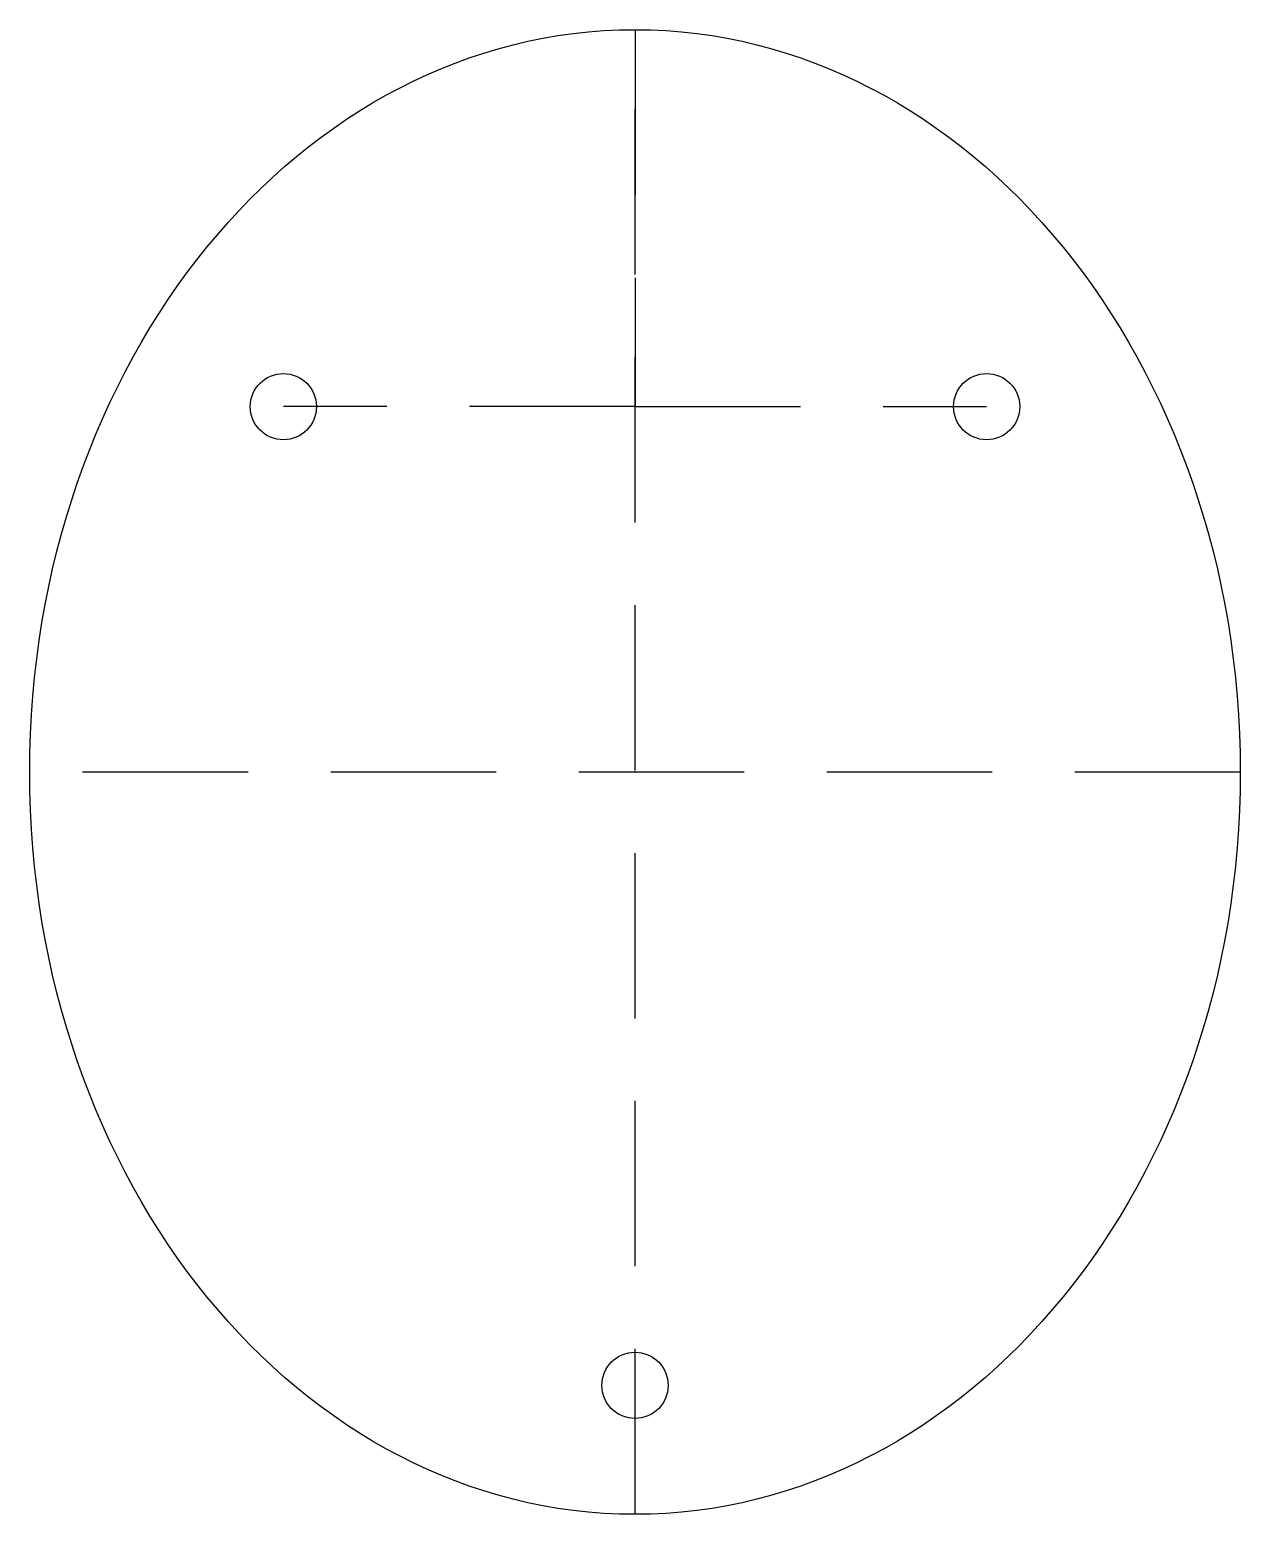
# Model space of a CAD drawing. Header units: inches. Extents: x -1.83 to 1.83, y -2.24 to 2.24.
import ezdxf

# ---------------------------------------------------------------- set-up
doc = ezdxf.new("R2010")
doc.units = ezdxf.units.IN
doc.linetypes.add('DASHED', pattern=[0.75, 0.5, -0.25])
doc.layers.get('0').update_dxf_attribs({"linetype": 'CONTINUOUS'})

msp = doc.modelspace()

# ---------------------------------------------------------------- linework, layer by layer
at = {"linetype": 'DASHED'}
for p, q in [((0, -2.245), (0, 2.245)), ((0, 2.245), (0, 1.105)), ((0, 1.105), (-1.063, 1.105)), ((0, 1.105), (1.063, 1.105)), ((1.83, 0), (-1.83, 0)), ((0, -2.245), (0, -1.855))]:
    msp.add_line(p, q, dxfattribs=at)
for centre in [(-1.063, 1.105), (1.063, 1.105), (0, -1.855)]:
    msp.add_circle(centre, 0.1)
msp.add_ellipse((0, 0), major_axis=(0, 2.245), ratio=0.815145)
msp.add_point((0, 0))

doc.saveas('drawing.dxf')
